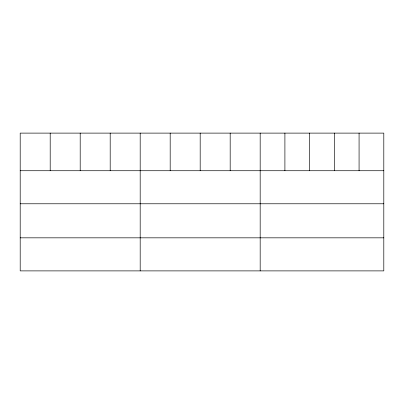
<?xml version="1.0" encoding="UTF-8"?>
<svg xmlns="http://www.w3.org/2000/svg" width="404" height="404" viewBox="0 0 404 404"><rect width="100%" height="100%" fill="white"/><g stroke="black" fill="none" stroke-linecap="round" stroke-linejoin="round"><path stroke-width="0.61" d="M383.8 170.725L383.8 270.887L20.2 270.887L20.2 133.113L383.8 133.113L383.8 170.725L20.2 170.725M20.2 203.778L383.8 203.778M20.2 237.83L383.8 237.83M359.075 133.113L359.075 170.725M334.35 133.113L334.35 170.725M309.626 133.113L309.626 170.725M284.901 133.113L284.901 170.725M260.176 133.113L260.176 270.887M230.179 133.113L230.179 170.725M200.182 133.113L200.182 170.725M170.185 133.113L170.185 170.725M140.188 133.113L140.188 270.887M110.191 133.113L110.191 170.725M80.194 133.113L80.194 170.725M50.197 133.113L50.197 170.725"/></g></svg>
